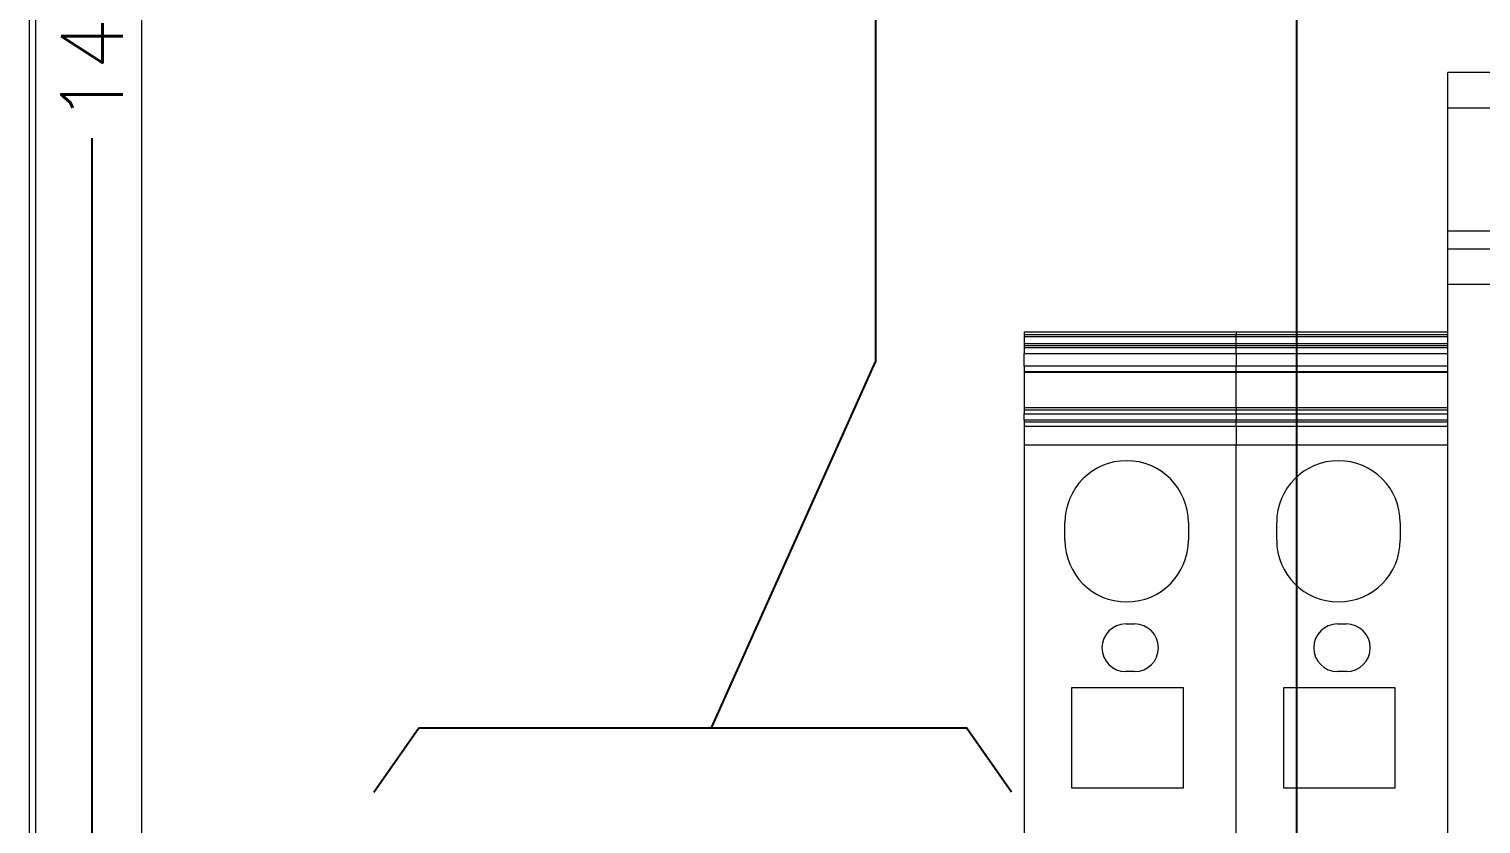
# Model space of a CAD drawing. Extents: x 4137 to 28680, y 2446 to 6814.
# Drawn here: x 11084.7 to 11167, y 3571.5 to 3616.5 of the extents above; entities that cross this region are included whole.
import ezdxf

# ---------------------------------------------------------------- set-up
doc = ezdxf.new("R2010")
doc.units = 0
doc.header["$LTSCALE"] = 0.5
doc.layers.get('0').update_dxf_attribs({"linetype": 'CONTINUOUS'})
doc.layers.get('DEFPOINTS').update_dxf_attribs({"linetype": 'CONTINUOUS'})
doc.layers.add('DIM', color=5, linetype='CONTINUOUS')
doc.styles.get("Standard").update_dxf_attribs({"font": 'simplex.shx'})
doc.dimstyles.new('YP115', dxfattribs={"dimscale": 0, "dimtxt": 37.5, "dimasz": 37.5, "dimexe": 0.5, "dimexo": 37.5, "dimgap": 22.5, "dimtad": 0, "dimtoh": 1, "dimdec": 1, "dimzin": 0, "dimdsep": 46, "dimtxsty": 'Standard', "dimcen": 0, "dimdle": 1.25, "dimadec": 0, "dimazin": 0, "dimtfac": 0.75, "dimtdec": 1, "dimtofl": 0, "dimtmove": 2, "dimatfit": 3, "dimfxl": 1, "dimtolj": 1, "dimtzin": 0, "dimarcsym": 0})

# ---------------------------------------------------------------- blocks, each defined once
blk = doc.blocks.new('*D38')
at = {"layer": 'DEFPOINTS', "color": 0, "transparency": 16777216}
for p in [(11103.128, 3689.174), (11088.308, 3546.674), (11097.128, 3546.674)]:
    blk.add_point(p, dxfattribs=at)
at = {"layer": 'DIM', "color": 0, "lineweight": -2, "transparency": 16777216}
for p, q in [((11102.128, 3689.174), (11087.308, 3689.174)), ((11088.308, 3685.674), (11088.308, 3625.491)), ((11088.308, 3550.174), (11088.308, 3610.358)), ((11096.128, 3546.674), (11087.308, 3546.674))]:
    blk.add_line(p, q, dxfattribs=at)
at = {"layer": 'DIM', "color": 0, "transparency": 16777216}
for points in [[(11087.725, 3685.674), (11088.891, 3685.674), (11088.308, 3689.174)], [(11087.725, 3550.174), (11088.891, 3550.174), (11088.308, 3546.674)]]:
    blk.add_solid(points, dxfattribs=at)
at = {"layer": 'DIM', "color": 0, "transparency": 16777216, "insert": (11088.308, 3617.924), "char_height": 3.5, "attachment_point": 5, "rotation": 90}
blk.add_mtext('\\A1;142.5', dxfattribs=at)
blk = doc.blocks.new('*D40')
at = {"layer": 'DEFPOINTS', "color": 0, "transparency": 16777216}
for p in [(11103.128, 3689.174), (11088.308, 3546.674), (11097.128, 3546.674)]:
    blk.add_point(p, dxfattribs=at)
at = {"layer": 'DIM', "color": 0, "lineweight": -2, "transparency": 16777216}
for p, q in [((11102.128, 3689.174), (11087.308, 3689.174)), ((11088.308, 3685.674), (11088.308, 3625.491)), ((11088.308, 3550.174), (11088.308, 3610.358)), ((11096.128, 3546.674), (11087.308, 3546.674))]:
    blk.add_line(p, q, dxfattribs=at)
at = {"layer": 'DIM', "color": 0, "transparency": 16777216}
for points in [[(11087.725, 3685.674), (11088.891, 3685.674), (11088.308, 3689.174)], [(11087.725, 3550.174), (11088.891, 3550.174), (11088.308, 3546.674)]]:
    blk.add_solid(points, dxfattribs=at)
at = {"layer": 'DIM', "color": 0, "transparency": 16777216, "insert": (11088.308, 3617.924), "char_height": 3.5, "attachment_point": 5, "rotation": 90}
blk.add_mtext('\\A1;142.5', dxfattribs=at)

msp = doc.modelspace()

# ---------------------------------------------------------------- linework, layer by layer
at = {"color": 7, "linetype": 'Continuous', "lineweight": 15}
for p, q in [((11084.736, 3714.066), (11084.736, 3439.282)), ((11084.736, 3714.066), (11084.736, 3439.282)), ((11085.128, 3439.674), (11085.128, 3713.674)), ((11085.128, 3439.674), (11085.128, 3713.674)), ((11091.128, 3467.174), (11091.128, 3631.674)), ((11091.128, 3467.174), (11091.128, 3631.674)), ((11190.218, 3614.074), (11165.128, 3614.074)), ((11165.128, 3612.074), (11165.128, 3614.074)), ((11190.218, 3614.074), (11165.128, 3614.074)), ((11165.128, 3612.074), (11165.128, 3614.074)), ((11165.128, 3612.074), (11190.218, 3612.074)), ((11165.128, 3605.074), (11165.128, 3612.074)), ((11165.128, 3612.074), (11190.218, 3612.074)), ((11165.128, 3605.074), (11165.128, 3612.074)), ((11190.218, 3605.074), (11165.128, 3605.074)), ((11165.128, 3604.074), (11165.128, 3605.074)), ((11190.218, 3605.074), (11165.128, 3605.074)), ((11165.128, 3604.074), (11165.128, 3605.074)), ((11165.128, 3604.074), (11190.218, 3604.074)), ((11165.128, 3602.074), (11165.128, 3604.074)), ((11165.128, 3604.074), (11190.218, 3604.074)), ((11165.128, 3602.074), (11165.128, 3604.074)), ((11165.128, 3502.074), (11165.128, 3602.074)), ((11165.128, 3602.074), (11190.218, 3602.074)), ((11165.128, 3502.074), (11165.128, 3602.074)), ((11165.128, 3602.074), (11190.218, 3602.074)), ((11141.128, 3599.374), (11153.128, 3599.374)), ((11141.128, 3599.374), (11141.128, 3599.228)), ((11141.128, 3599.374), (11153.128, 3599.374)), ((11141.128, 3599.374), (11141.128, 3599.228)), ((11141.128, 3599.228), (11153.128, 3599.228)), ((11141.128, 3599.228), (11141.128, 3599.109)), ((11141.128, 3599.228), (11153.128, 3599.228)), ((11141.128, 3599.228), (11141.128, 3599.109)), ((11153.128, 3599.374), (11153.128, 3599.228)), ((11153.128, 3599.374), (11165.128, 3599.374)), ((11153.128, 3599.374), (11153.128, 3599.228)), ((11153.128, 3599.374), (11165.128, 3599.374)), ((11153.128, 3599.109), (11153.128, 3599.228)), ((11153.128, 3599.228), (11165.128, 3599.228)), ((11153.128, 3599.109), (11153.128, 3599.228)), ((11153.128, 3599.228), (11165.128, 3599.228)), ((11141.128, 3599.109), (11153.128, 3599.109)), ((11141.128, 3599.109), (11141.128, 3598.722)), ((11141.128, 3599.109), (11153.128, 3599.109)), ((11141.128, 3599.109), (11141.128, 3598.722)), ((11141.128, 3598.722), (11153.128, 3598.722)), ((11141.128, 3598.722), (11141.128, 3598.605)), ((11141.128, 3598.722), (11153.128, 3598.722)), ((11141.128, 3598.722), (11141.128, 3598.605)), ((11141.128, 3598.605), (11153.128, 3598.605)), ((11141.128, 3598.605), (11141.128, 3598.494)), ((11141.128, 3598.605), (11153.128, 3598.605)), ((11141.128, 3598.605), (11141.128, 3598.494)), ((11141.128, 3598.494), (11153.128, 3598.494)), ((11141.128, 3598.494), (11141.128, 3598.144)), ((11141.128, 3598.494), (11153.128, 3598.494)), ((11141.128, 3598.494), (11141.128, 3598.144)), ((11153.128, 3598.722), (11153.128, 3599.109)), ((11153.128, 3599.109), (11165.128, 3599.109)), ((11153.128, 3598.722), (11153.128, 3599.109)), ((11153.128, 3599.109), (11165.128, 3599.109)), ((11153.128, 3598.605), (11153.128, 3598.722)), ((11153.128, 3598.722), (11165.128, 3598.722)), ((11153.128, 3598.605), (11153.128, 3598.722)), ((11153.128, 3598.722), (11165.128, 3598.722)), ((11153.128, 3598.494), (11153.128, 3598.605)), ((11153.128, 3598.605), (11165.128, 3598.605)), ((11153.128, 3598.494), (11153.128, 3598.605)), ((11153.128, 3598.605), (11165.128, 3598.605)), ((11153.128, 3598.494), (11165.128, 3598.494)), ((11153.128, 3598.144), (11153.128, 3598.494)), ((11153.128, 3598.494), (11165.128, 3598.494)), ((11153.128, 3598.144), (11153.128, 3598.494)), ((11141.128, 3598.144), (11153.128, 3598.144)), ((11141.128, 3597.437), (11141.128, 3598.144)), ((11141.128, 3598.144), (11153.128, 3598.144)), ((11141.128, 3597.437), (11141.128, 3598.144)), ((11153.128, 3598.144), (11153.128, 3597.437)), ((11153.128, 3598.144), (11165.128, 3598.144)), ((11153.128, 3598.144), (11153.128, 3597.437)), ((11153.128, 3598.144), (11165.128, 3598.144)), ((11153.128, 3597.437), (11141.128, 3597.437)), ((11141.128, 3597.437), (11141.128, 3597.11)), ((11153.128, 3597.437), (11141.128, 3597.437)), ((11141.128, 3597.437), (11141.128, 3597.11)), ((11153.128, 3597.11), (11141.128, 3597.11)), ((11141.128, 3597.11), (11141.128, 3597.08)), ((11153.128, 3597.11), (11141.128, 3597.11)), ((11141.128, 3597.11), (11141.128, 3597.08)), ((11153.128, 3597.08), (11141.128, 3597.08)), ((11141.128, 3597.08), (11141.128, 3595.089)), ((11153.128, 3597.08), (11141.128, 3597.08)), ((11141.128, 3597.08), (11141.128, 3595.089)), ((11153.128, 3597.11), (11153.128, 3597.437)), ((11165.128, 3597.437), (11153.128, 3597.437)), ((11153.128, 3597.11), (11153.128, 3597.437)), ((11165.128, 3597.437), (11153.128, 3597.437)), ((11165.128, 3597.11), (11153.128, 3597.11)), ((11153.128, 3597.11), (11153.128, 3597.08)), ((11165.128, 3597.11), (11153.128, 3597.11)), ((11153.128, 3597.11), (11153.128, 3597.08)), ((11153.128, 3595.089), (11153.128, 3597.08)), ((11165.128, 3597.08), (11153.128, 3597.08)), ((11153.128, 3595.089), (11153.128, 3597.08)), ((11165.128, 3597.08), (11153.128, 3597.08)), ((11141.128, 3595.089), (11153.128, 3595.089)), ((11141.128, 3595.089), (11141.128, 3594.954)), ((11141.128, 3595.089), (11153.128, 3595.089)), ((11141.128, 3595.089), (11141.128, 3594.954)), ((11153.128, 3595.089), (11153.128, 3594.954)), ((11153.128, 3595.089), (11165.128, 3595.089)), ((11153.128, 3595.089), (11153.128, 3594.954)), ((11153.128, 3595.089), (11165.128, 3595.089)), ((11141.128, 3594.954), (11153.128, 3594.954)), ((11141.128, 3594.954), (11141.128, 3594.728)), ((11141.128, 3594.954), (11153.128, 3594.954)), ((11141.128, 3594.954), (11141.128, 3594.728)), ((11141.128, 3594.728), (11153.128, 3594.728)), ((11141.128, 3594.379), (11141.128, 3594.728)), ((11141.128, 3594.728), (11153.128, 3594.728)), ((11141.128, 3594.379), (11141.128, 3594.728)), ((11153.128, 3594.379), (11141.128, 3594.379)), ((11141.128, 3594.379), (11141.128, 3594.262)), ((11153.128, 3594.379), (11141.128, 3594.379)), ((11141.128, 3594.379), (11141.128, 3594.262)), ((11153.128, 3594.262), (11141.128, 3594.262)), ((11141.128, 3594.262), (11141.128, 3594.014)), ((11153.128, 3594.262), (11141.128, 3594.262)), ((11141.128, 3594.262), (11141.128, 3594.014)), ((11153.128, 3594.728), (11153.128, 3594.954)), ((11153.128, 3594.954), (11165.128, 3594.954)), ((11153.128, 3594.728), (11153.128, 3594.954)), ((11153.128, 3594.954), (11165.128, 3594.954)), ((11153.128, 3594.728), (11153.128, 3594.379)), ((11153.128, 3594.728), (11165.128, 3594.728)), ((11153.128, 3594.728), (11153.128, 3594.379)), ((11153.128, 3594.728), (11165.128, 3594.728)), ((11165.128, 3594.379), (11153.128, 3594.379)), ((11153.128, 3594.262), (11153.128, 3594.379)), ((11165.128, 3594.379), (11153.128, 3594.379)), ((11153.128, 3594.262), (11153.128, 3594.379)), ((11153.128, 3594.014), (11153.128, 3594.262)), ((11165.128, 3594.262), (11153.128, 3594.262)), ((11153.128, 3594.014), (11153.128, 3594.262)), ((11165.128, 3594.262), (11153.128, 3594.262)), ((11153.128, 3594.014), (11141.128, 3594.014)), ((11141.128, 3594.014), (11141.128, 3592.953)), ((11153.128, 3594.014), (11141.128, 3594.014)), ((11141.128, 3594.014), (11141.128, 3592.953)), ((11153.128, 3594.014), (11153.128, 3592.953)), ((11165.128, 3594.014), (11153.128, 3594.014)), ((11153.128, 3594.014), (11153.128, 3592.953)), ((11165.128, 3594.014), (11153.128, 3594.014)), ((11153.128, 3592.953), (11141.128, 3592.953)), ((11141.128, 3592.953), (11141.128, 3551.674)), ((11153.128, 3592.953), (11141.128, 3592.953)), ((11141.128, 3592.953), (11141.128, 3551.674)), ((11153.128, 3551.674), (11153.128, 3592.953)), ((11165.128, 3592.953), (11153.128, 3592.953)), ((11153.128, 3551.674), (11153.128, 3592.953)), ((11165.128, 3592.953), (11153.128, 3592.953)), ((11143.428, 3587.574), (11143.428, 3588.574)), ((11143.428, 3587.574), (11143.428, 3588.574)), ((11150.428, 3588.574), (11150.428, 3587.574)), ((11150.428, 3588.574), (11150.428, 3587.574)), ((11155.428, 3587.574), (11155.428, 3588.574)), ((11155.428, 3587.574), (11155.428, 3588.574)), ((11162.428, 3588.574), (11162.428, 3587.574)), ((11162.428, 3588.574), (11162.428, 3587.574)), ((11146.878, 3582.824), (11147.378, 3582.824)), ((11146.878, 3582.824), (11147.378, 3582.824)), ((11158.878, 3582.824), (11159.378, 3582.824)), ((11158.878, 3582.824), (11159.378, 3582.824)), ((11147.378, 3580.124), (11146.878, 3580.124)), ((11147.378, 3580.124), (11146.878, 3580.124)), ((11159.378, 3580.124), (11158.878, 3580.124)), ((11159.378, 3580.124), (11158.878, 3580.124)), ((11143.828, 3579.224), (11150.128, 3579.224)), ((11143.828, 3573.524), (11143.828, 3579.224)), ((11143.828, 3579.224), (11150.128, 3579.224)), ((11143.828, 3573.524), (11143.828, 3579.224)), ((11150.128, 3579.224), (11150.128, 3573.524)), ((11150.128, 3579.224), (11150.128, 3573.524)), ((11155.828, 3573.524), (11155.828, 3579.224)), ((11155.828, 3579.224), (11162.128, 3579.224)), ((11155.828, 3573.524), (11155.828, 3579.224)), ((11155.828, 3579.224), (11162.128, 3579.224)), ((11162.128, 3579.224), (11162.128, 3573.524)), ((11162.128, 3579.224), (11162.128, 3573.524)), ((11150.128, 3573.524), (11143.828, 3573.524)), ((11150.128, 3573.524), (11143.828, 3573.524)), ((11162.128, 3573.524), (11155.828, 3573.524)), ((11162.128, 3573.524), (11155.828, 3573.524))]:
    msp.add_line(p, q, dxfattribs=at)
for centre, radius, start, end in [((11146.928, 3588.574), 3.5, 0, 180), ((11146.928, 3588.574), 3.5, 0, 180), ((11158.928, 3588.574), 3.5, 0, 180), ((11158.928, 3588.574), 3.5, 0, 180), ((11146.928, 3587.574), 3.5, 180, 0), ((11146.928, 3587.574), 3.5, 180, 0), ((11158.928, 3587.574), 3.5, 180, 0), ((11158.928, 3587.574), 3.5, 180, 0), ((11146.878, 3581.474), 1.35, 90, 270), ((11146.878, 3581.474), 1.35, 90, 270), ((11147.378, 3581.474), 1.35, 270, 90), ((11147.378, 3581.474), 1.35, 270, 90), ((11158.878, 3581.474), 1.35, 90, 270), ((11158.878, 3581.474), 1.35, 90, 270), ((11159.378, 3581.474), 1.35, 270, 90), ((11159.378, 3581.474), 1.35, 270, 90)]:
    msp.add_arc(centre, radius, start, end, dxfattribs=at)
at = {"layer": 'DIM'}
for p, q in [((11132.701, 3757.889), (11132.701, 3597.675)), ((11132.701, 3757.889), (11132.701, 3597.675)), ((11156.548, 3757.889), (11156.548, 3562)), ((11156.548, 3757.889), (11156.548, 3562)), ((11123.409, 3576.946), (11132.701, 3597.675)), ((11123.409, 3576.946), (11132.701, 3597.675)), ((11104.268, 3573.301), (11106.829, 3576.946)), ((11104.268, 3573.301), (11106.829, 3576.946)), ((11106.829, 3576.946), (11137.845, 3576.946)), ((11106.829, 3576.946), (11137.845, 3576.946)), ((11140.407, 3573.301), (11137.845, 3576.946)), ((11140.407, 3573.301), (11137.845, 3576.946))]:
    msp.add_line(p, q, dxfattribs=at)

# ---------------------------------------------------------------- dimensions: what is measured, and where the dimension line sits
for picture in ['*D38', '*D40']:
    dim = msp.add_linear_dim(base=(11088.308, 3546.674), p1=(11103.128, 3689.174), p2=(11097.128, 3546.674), angle=90, dimstyle='YP115', override={"dimscale": 1, "dimtxt": 3.5, "dimasz": 3.5, "dimexe": 1, "dimexo": 1, "dimgap": 0.9, "dimtoh": 0, "dimdle": 1.3}, dxfattribs=at)
    dim.commit()
    dim.dimension.update_dxf_attribs({"geometry": picture, "text_midpoint": (11088.308, 3617.924)})

doc.saveas('drawing.dxf')
